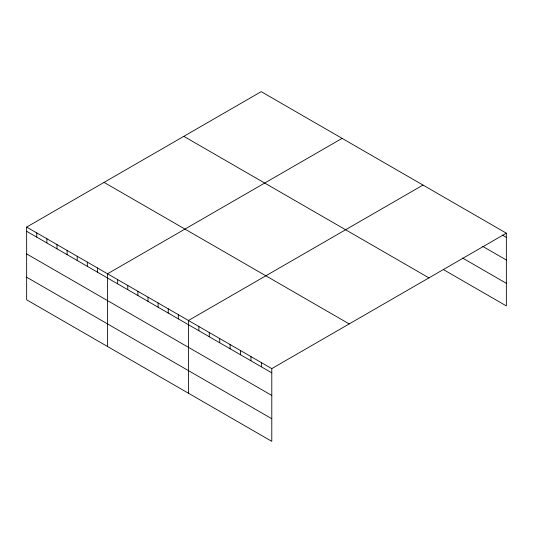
<?xml version="1.0" encoding="UTF-8"?>
<svg xmlns="http://www.w3.org/2000/svg" width="533" height="533" viewBox="0 0 533 533"><rect width="100%" height="100%" fill="white"/><g stroke="black" fill="none" stroke-linecap="round" stroke-linejoin="round"><path stroke-width="0.8" d="M26.65 227.078L271.79 368.609L271.79 441.344L26.65 299.812L26.65 227.078L261.21 91.656L506.35 233.188L506.35 305.922L443.836 269.831M342.106 138.36L107.546 273.782L107.546 346.517M423.002 185.071L188.442 320.486L188.442 393.221M271.79 368.609L506.35 233.188M502.179 235.013L506.35 237.418M482.731 246.393L506.35 260.024M462.591 258.052L506.35 283.316M183.805 136.348L428.945 277.88M104.055 182.386L349.195 323.917M26.65 231.302L271.79 372.84M26.65 253.915L271.79 395.446M26.65 277.207L271.79 418.738M261.377 362.593L261.377 366.824M250.956 356.577L250.956 360.808M240.536 350.561L240.536 354.791M230.116 344.551L230.116 348.775M219.703 338.535L219.703 342.759M209.282 332.519L209.282 336.749M198.862 326.502L198.862 330.733M178.335 314.65L178.335 318.881M168.221 308.814L168.221 313.038M158.108 302.971L158.108 307.201M147.994 297.134L147.994 301.365M137.887 291.298L137.887 295.529M127.773 285.461L127.773 289.685M117.66 279.618L117.66 283.849M97.432 267.946L97.432 272.17M87.325 262.103L87.325 266.333M77.212 256.266L77.212 260.497M67.098 250.43L67.098 254.661M56.984 244.594L56.984 248.818M46.877 238.751L46.877 242.981M36.764 232.914L36.764 237.145"/></g></svg>
